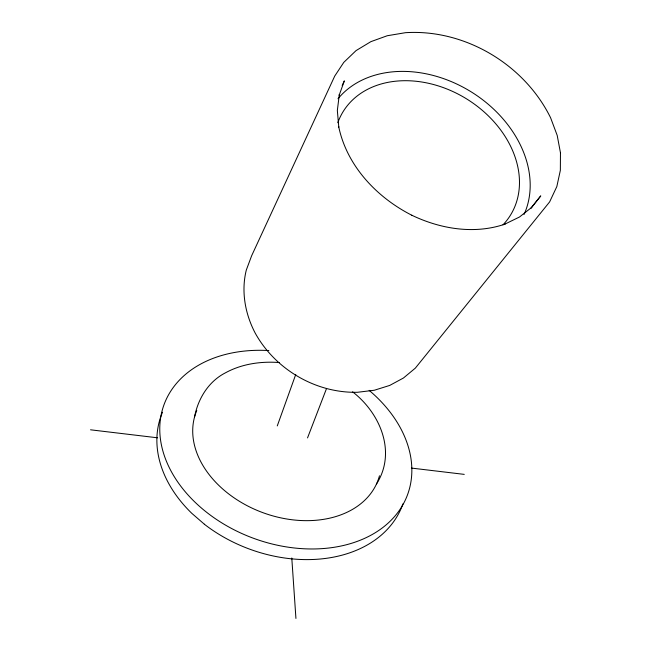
<?xml version="1.0" encoding="UTF-8"?>
<svg xmlns="http://www.w3.org/2000/svg" width="651" height="651" viewBox="0 0 651 651"><rect width="100%" height="100%" fill="white"/><g stroke="black" fill="none" stroke-linecap="round" stroke-linejoin="round"><path stroke-width="0.98" d="M194.478 417.242C197.937 398.851 208.426 381.502 225.441 372.828C241.838 363.844 261.059 361.126 279.531 362.566M277.269 425.917L295.757 374.447M307.532 437.911L326.444 388.745M376.424 484.116C396.874 452.209 380.135 413.076 352.573 391.821M342.174 85.46L344.355 80.87L339.163 95.225L339.293 94.704L337.34 110.467L338.789 127.148L338.699 126.693C346.902 165.964 376.823 197.465 411.847 215.253L411.782 215.221C440.532 229.038 474.465 234.629 505.184 224.066M530.931 208.304L540.769 195.878L531.314 207.693L531.729 207.344L519.465 217.027L504.712 224.196M90.538 429.806L157.615 437.806M411.522 468.085L464.253 474.376M204.349 524.201L191.833 513.362A129.061 94.721 20.4 0 1 162.506 412.238M291.786 557.98L295.936 618.45M402.928 503.874A129.085 94.753 20.4 0 1 383.227 533.405A128.564 94.379 20.4 0 1 204.333 524.218M369.158 390.364A129.818 94.354 20.4 0 1 358.066 541.071A129.818 94.354 20.4 0 1 168.422 465.831A129.818 94.354 20.4 0 1 268.847 350.563M379.468 475.791A97.121 70.487 20.4 0 1 264.054 513.086A97.121 70.487 20.4 0 1 196.781 410.521M337.796 122.746A98.391 75.744 31.8 0 1 466.539 98.862A98.391 75.744 31.8 0 1 502.995 224.823M337.991 98.765A110.125 84.785 31.8 0 1 471.283 91.921A110.125 84.785 31.8 0 1 524.063 214.456M560.462 152.806L560.348 170.342L556.833 186.56L549.639 201.891L415.338 368.124L403.441 378.019L389.737 385.416L374.341 390.242L357.505 392.284C315.735 393.269 274.934 369.255 254.964 332.653L254.875 332.466C245.012 313.391 241.073 291.103 246.298 270.067L251.636 255.77L334.736 76.061L343.785 62.374L356.04 50.615L370.875 41.656L387.247 35.74L405.483 32.688C464.977 28.913 524.462 64.522 550.624 117.839L557.199 135.408L560.462 152.806"/></g></svg>
